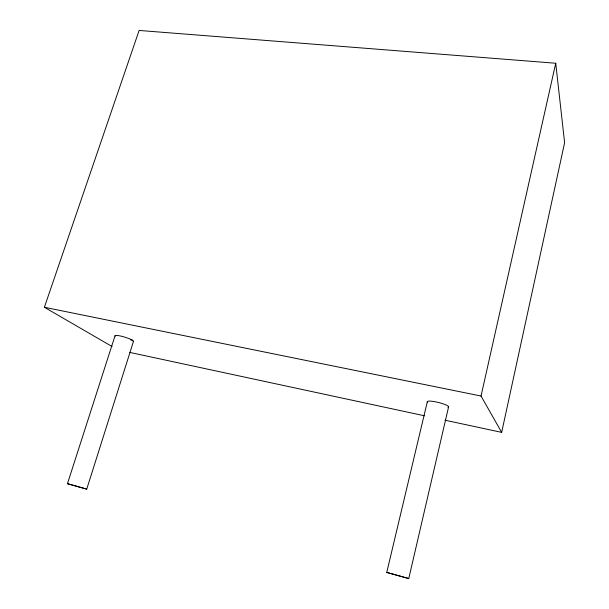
<?xml version="1.0" encoding="UTF-8"?>
<svg xmlns="http://www.w3.org/2000/svg" width="609" height="609" viewBox="0 0 609 609"><rect width="100%" height="100%" fill="white"/><g stroke="black" fill="none" stroke-linecap="round" stroke-linejoin="round"><path stroke-width="0.91" d="M444.973 420.187L501.671 432.382L564.612 142.704L555.735 63.245L139.111 30.45L44.388 307.271L112.056 346.521M501.671 432.382L481.041 396.033L555.735 63.245M427.366 401.567L386.761 572.414L408.761 578.55L448.559 407.025M77.176 486.454L86.737 489.103L133.5 341.322M86.737 489.103L67.454 483.706L115.048 335.734M44.388 307.271L481.041 396.033M130.669 339.875L132.488 340.256M129.854 352.428L424.519 415.795M67.454 483.706L77.038 486.355M386.761 572.414L408.761 578.55M427.495 402.1A10.954 1.865 13.9 0 1 438.96 402.602A10.954 1.865 13.9 0 1 447.912 407.352M115.284 336.206A9.645 1.462 16.9 0 1 124.639 337.104A9.645 1.462 16.9 0 1 133.067 341.588"/></g></svg>
